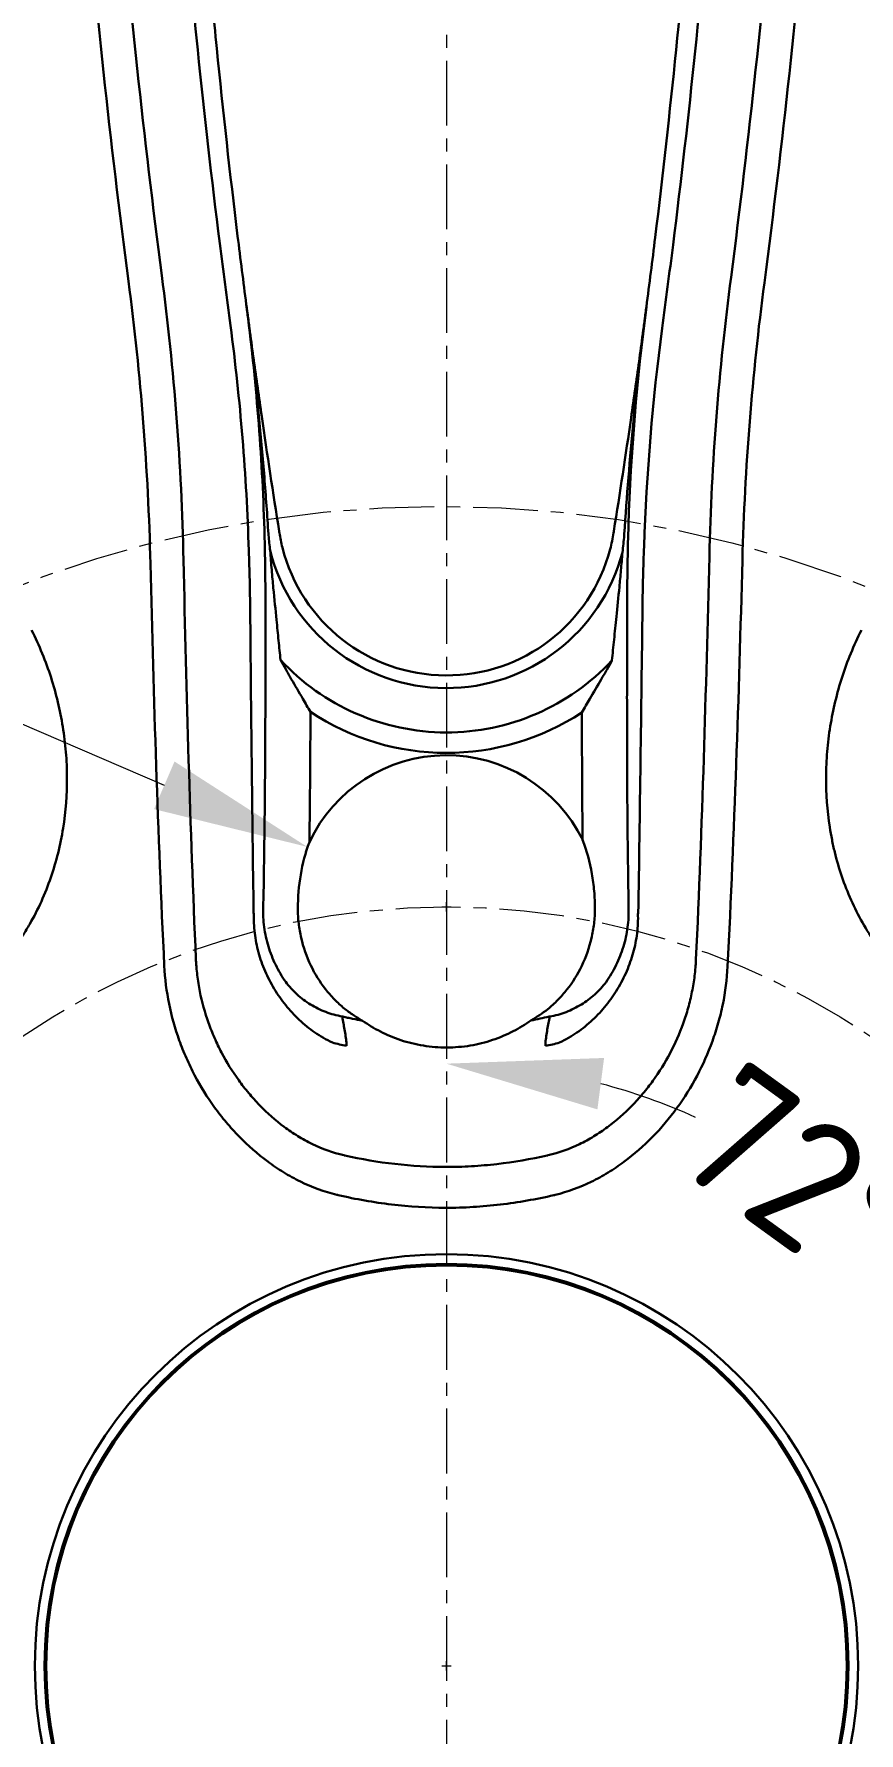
# Model space of a CAD drawing. Header units: inches. Extents: x 975 to 1816, y 133 to 420.
# Drawn here: x 1107.44 to 1123.35, y 275.13 to 307.9 of the extents above; entities that cross this region are included whole.
import ezdxf

# ---------------------------------------------------------------- set-up
doc = ezdxf.new("R2010")
doc.units = ezdxf.units.IN
doc.header["$MEASUREMENT"] = 0
doc.linetypes.add('CENTER', pattern=[2, 1.25, -0.25, 0.25, -0.25])
doc.layers.get('0').update_dxf_attribs({"lineweight": 30})
doc.layers.add('Center', color=1, linetype='CENTER', lineweight=18)
doc.styles.add('TCVN', font='tcvn+7284-2003r.ttf', dxfattribs={"height": 2.5})
doc.dimstyles.new('TCVN', dxfattribs={"dimtxt": 2.5, "dimasz": 3, "dimexe": 0.1, "dimexo": 0.0625, "dimgap": 0.09, "dimtad": 0, "dimtoh": 1, "dimdec": 0, "dimzin": 0, "dimdsep": 46, "dimtxsty": 'TCVN', "dimcen": 0.09, "dimclrd": 2, "dimclre": 2, "dimclrt": 1, "dimadec": 0, "dimazin": 0, "dimtfac": 1, "dimtdec": 0, "dimtofl": 0, "dimtmove": 0, "dimatfit": 3, "dimfxl": 1, "dimtolj": 1, "dimtzin": 0, "dimlwd": 18, "dimlwe": 18, "dimarcsym": 0})

# ---------------------------------------------------------------- blocks, each defined once
blk = doc.blocks.new('*D7')
at = {"layer": 'Center', "color": 2, "linetype": 'Continuous', "lineweight": 18, "transparency": 16777216}
for p, q in [((1171.919, 353.394), (1151.998, 326.267)), ((1174.919, 353.394), (1171.919, 353.394))]:
    blk.add_line(p, q, dxfattribs=at)
at = {"layer": 'Center', "color": 2, "lineweight": 18, "transparency": 16777216}
for p, q in [((1115.306, 276.426), (1115.486, 276.426)), ((1115.396, 276.336), (1115.396, 276.516))]:
    blk.add_line(p, q, dxfattribs=at)
at = {"layer": 'Center', "color": 2, "transparency": 16777216}
blk.add_solid([(1151.595, 326.563), (1152.401, 325.971), (1150.222, 323.849)], dxfattribs=at)
at = {"layer": 'Defpoints', "color": 0, "transparency": 16777216}
for p in [(1150.222, 323.849), (1080.569, 229.002)]:
    blk.add_point(p, dxfattribs=at)
at = {"layer": 'Center', "color": 1, "transparency": 16777216, "insert": (1178.009, 353.394), "char_height": 2.5, "attachment_point": 5, "style": 'TCVN'}
blk.add_mtext('\\A1;∅118', dxfattribs=at)
blk = doc.blocks.new('*D8')
at = {"layer": 'Center', "color": 2, "linetype": 'Continuous', "lineweight": 18, "transparency": 16777216}
for p, q in [((1174.822, 341.958), (1127.243, 289.491)), ((1177.822, 341.958), (1174.822, 341.958))]:
    blk.add_line(p, q, dxfattribs=at)
at = {"layer": 'Center', "color": 2, "lineweight": 18, "transparency": 16777216}
for p, q in [((1115.306, 276.426), (1115.486, 276.426)), ((1115.396, 276.336), (1115.396, 276.516))]:
    blk.add_line(p, q, dxfattribs=at)
at = {"layer": 'Center', "color": 2, "transparency": 16777216}
blk.add_solid([(1126.873, 289.826), (1127.614, 289.155), (1125.228, 287.268)], dxfattribs=at)
at = {"layer": 'Defpoints', "color": 0, "transparency": 16777216}
for p in [(1125.228, 287.268), (1105.563, 265.583)]:
    blk.add_point(p, dxfattribs=at)
at = {"layer": 'Center', "color": 1, "transparency": 16777216, "insert": (1180.537, 341.958), "char_height": 2.5, "attachment_point": 5, "style": 'TCVN'}
blk.add_mtext('\\A1;∅29', dxfattribs=at)
blk = doc.blocks.new('*D9')
at = {"layer": 'Center', "color": 2, "linetype": 'Continuous', "lineweight": 18, "transparency": 16777216}
for p, q in [((1102.509, 295.324), (1105.509, 295.324)), ((1105.509, 295.324), (1109.954, 293.408))]:
    blk.add_line(p, q, dxfattribs=at)
at = {"layer": 'Center', "color": 2, "lineweight": 18, "transparency": 16777216}
for p, q in [((1115.306, 291.062), (1115.486, 291.062)), ((1115.396, 290.972), (1115.396, 291.152))]:
    blk.add_line(p, q, dxfattribs=at)
at = {"layer": 'Center', "color": 2, "linetype": 'Continuous', "lineweight": 18, "transparency": 16777216}
blk.add_arc((1115.396, 291.062), 2.926, 155.9108, 158.6424, dxfattribs=at)
at = {"layer": 'Center', "color": 2, "transparency": 16777216}
blk.add_solid([(1110.151, 293.867), (1109.756, 292.949), (1112.709, 292.221)], dxfattribs=at)
at = {"layer": 'Defpoints', "color": 0, "transparency": 16777216}
for p in [(1112.709, 292.221), (1118.083, 289.904)]:
    blk.add_point(p, dxfattribs=at)
at = {"layer": 'Center', "color": 1, "transparency": 16777216, "insert": (1100.669, 295.324), "char_height": 2.5, "attachment_point": 5, "style": 'TCVN'}
blk.add_mtext('\\A1;∅6', dxfattribs=at)
blk = doc.blocks.new('*D12')
at = {"layer": 'Center', "color": 2, "linetype": 'Continuous', "lineweight": 18, "transparency": 16777216}
blk.add_line((1129.982, 321.319), (1134.289, 334.585), dxfattribs=at)
for start, end in [(82.96732, 87.18581), (74.82735, 79.04584)]:
    blk.add_arc((1115.396, 276.391), 61.085, start, end, dxfattribs=at)
at = {"layer": 'Center', "color": 2, "transparency": 16777216}
for points in [[(1118.382, 336.902), (1118.407, 337.902), (1115.396, 337.475)], [(1131.526, 335.825), (1131.241, 334.867), (1134.259, 334.49)]]:
    blk.add_solid(points, dxfattribs=at)
at = {"layer": 'Defpoints', "color": 0, "transparency": 16777216}
for p in [(1115.396, 349.385), (1128.087, 336.143), (1129.963, 321.259), (1126.715, 311.256), (1115.396, 203.466)]:
    blk.add_point(p, dxfattribs=at)
at = {"layer": 'Center', "color": 1, "transparency": 16777216, "insert": (1124.945, 336.724), "char_height": 2.5, "attachment_point": 5, "rotation": 351.0066, "style": 'TCVN'}
blk.add_mtext('\\A1;18°', dxfattribs=at)
blk = doc.blocks.new('*D16')
at = {"layer": 'Center', "color": 2, "linetype": 'Continuous', "lineweight": 18, "transparency": 16777216}
blk.add_line((1126.68, 280.084), (1126.375, 279.984), dxfattribs=at)
for start, end in [(65.6581, 75.2097), (32.9401, 42.4918)]:
    blk.add_arc((1115.396, 276.385), 11.654, start, end, dxfattribs=at)
at = {"layer": 'Center', "color": 2, "transparency": 16777216}
for points in [[(1118.306, 287.157), (1118.435, 288.149), (1115.396, 288.039)], [(1125.627, 282.938), (1124.725, 282.507), (1126.47, 280.016)]]:
    blk.add_solid(points, dxfattribs=at)
at = {"layer": 'Defpoints', "color": 0, "transparency": 16777216}
for p in [(1115.396, 349.385), (1124.043, 284.198), (1132.14, 281.874), (1126.739, 280.104), (1115.396, 203.466)]:
    blk.add_point(p, dxfattribs=at)
at = {"layer": 'Center', "color": 1, "transparency": 16777216, "insert": (1122.233, 285.823), "char_height": 2.5, "attachment_point": 5, "rotation": 324.0749, "style": 'TCVN'}
blk.add_mtext('\\A1;72°', dxfattribs=at)

msp = doc.modelspace()

# ---------------------------------------------------------------- linework, layer by layer
for p, q in [((1112.529, 291.03), (1112.529, 291.03)), ((1118.257, 291.027), (1118.257, 291.027)), ((1113.394, 288.947), (1113.385, 288.949)), ((1117.384, 288.948), (1117.375, 288.946))]:
    msp.add_line(p, q)
for radius in [58.838, 58.403, 57.085, 7.939, 7.751, 7.72]:
    msp.add_circle((1115.396, 276.426), radius)
for centre, radius, start, end in [((1115.396, 298.79), 3.507, 194.1176, 345.3116), ((1115.396, 298.79), 3.263, 194.1176, 345.3116), ((1115.396, 298.79), 4.362, 222.7825, 317.0005), ((1115.396, 298.79), 4.757, 236.518, 303.2949), ((1115.396, 291.062), 2.926, 26.1882, 154.687), ((1113.798, 290.377), 2.021, 252.7009, 260.5781), ((1116.972, 290.377), 2.022, 279.4207, 287.3205)]:
    msp.add_arc(centre, radius, start, end)
for points, knots in [([(1109.263, 303.132), (1108.91, 305.817), (1108.621, 308.506), (1108.338, 311.873), (1108.285, 312.547), (1108.188, 313.895), (1108.143, 314.568), (1108.021, 316.584), (1107.955, 317.925), (1107.905, 319.262)], [0, 0, 0, 0, 0.5, 0.5, 0.625, 0.625, 0.75, 0.75, 1, 1, 1, 1]), ([(1108.573, 319.213), (1108.621, 317.889), (1108.686, 316.561), (1108.805, 314.565), (1108.849, 313.898), (1108.945, 312.563), (1108.996, 311.896), (1109.274, 308.563), (1109.558, 305.9), (1109.905, 303.241)], [0, 0, 0, 0, 0.25, 0.25, 0.375, 0.375, 0.5, 0.5, 1, 1, 1, 1]), ([(1120.883, 303.212), (1121.23, 305.875), (1121.515, 308.543), (1121.85, 312.551), (1121.946, 313.889), (1122.106, 316.557), (1122.17, 317.886), (1122.218, 319.213)], [0, 0, 0, 0, 0.5, 0.5, 0.75, 0.75, 1, 1, 1, 1]), ([(1122.886, 319.262), (1122.836, 317.923), (1122.77, 316.579), (1122.607, 313.886), (1122.509, 312.534), (1122.168, 308.486), (1121.878, 305.792), (1121.525, 303.102)], [0, 0, 0, 0, 0.25, 0.25, 0.5, 0.5, 1, 1, 1, 1]), ([(1111.023, 303.861), (1110.867, 305.103), (1110.726, 306.347), (1110.535, 308.217), (1110.475, 308.841), (1110.362, 310.088), (1110.309, 310.711), (1110.161, 312.579), (1110.076, 313.822), (1109.971, 315.683), (1109.923, 316.613), (1109.884, 317.541), (1109.859, 318.16), (1109.848, 318.47), (1109.837, 318.779)], [0, 0, 0, 0, 0.25, 0.25, 0.375, 0.375, 0.5, 0.5, 0.75, 0.75, 0.875, 0.9375, 0.9375, 1, 1, 1, 1]), ([(1120.954, 318.779), (1120.943, 318.469), (1120.932, 318.159), (1120.907, 317.538), (1120.868, 316.607), (1120.82, 315.674), (1120.749, 314.428), (1120.71, 313.803), (1120.625, 312.555), (1120.579, 311.931), (1120.332, 308.812), (1120.077, 306.319), (1119.765, 303.83)], [0, 0, 0, 0, 0.0625, 0.0625, 0.125, 0.25, 0.25, 0.375, 0.375, 0.5, 0.5, 1, 1, 1, 1]), ([(1110.256, 318.447), (1110.332, 316.056), (1110.462, 313.654), (1110.693, 310.64), (1110.743, 310.036), (1110.849, 308.828), (1110.906, 308.223), (1111.086, 306.412), (1111.22, 305.206), (1111.368, 304.002)], [0, 0, 0, 0, 0.5, 0.5, 0.625, 0.625, 0.75, 0.75, 1, 1, 1, 1]), ([(1119.42, 303.972), (1119.716, 306.385), (1119.957, 308.8), (1120.189, 311.82), (1120.232, 312.425), (1120.311, 313.633), (1120.348, 314.238), (1120.446, 316.047), (1120.497, 317.249), (1120.535, 318.447)], [0, 0, 0, 0, 0.5, 0.5, 0.625, 0.625, 0.75, 0.75, 1, 1, 1, 1]), ([(1111.962, 298.252), (1111.939, 298.617), (1111.912, 298.984), (1111.854, 299.721), (1111.821, 300.092), (1111.75, 300.833), (1111.712, 301.204), (1111.649, 301.76), (1111.627, 301.945), (1111.582, 302.315), (1111.559, 302.5), (1111.535, 302.684)], [0, 0, 0, 0, 0.25, 0.25, 0.5, 0.5, 0.75, 0.75, 0.875, 0.875, 1, 1, 1, 1]), ([(1112.169, 298.308), (1112.05, 299.055), (1111.938, 299.793), (1111.78, 300.887), (1111.729, 301.25), (1111.654, 301.79), (1111.617, 302.06), (1111.576, 302.373), (1111.558, 302.506), (1111.546, 302.596), (1111.54, 302.64), (1111.535, 302.684)], [0, 0, 0, 0, 0.5, 0.5, 0.75, 0.75, 0.875, 0.9375, 0.96875, 0.96875, 1, 1, 1, 1]), ([(1118.623, 298.312), (1118.74, 299.047), (1118.851, 299.776), (1119.008, 300.86), (1119.059, 301.22), (1119.133, 301.756), (1119.169, 302.023), (1119.204, 302.288), (1119.228, 302.464), (1119.239, 302.552), (1119.251, 302.639)], [0, 0, 0, 0, 0.5, 0.5, 0.75, 0.75, 0.875, 0.9375, 0.9375, 1, 1, 1, 1]), ([(1118.825, 298.253), (1118.872, 298.978), (1118.931, 299.707), (1119.036, 300.805), (1119.075, 301.173), (1119.137, 301.724), (1119.17, 301.999), (1119.204, 302.273), (1119.227, 302.456), (1119.239, 302.548), (1119.251, 302.639)], [0, 0, 0, 0, 0.5, 0.5, 0.75, 0.75, 0.875, 0.9375, 0.9375, 1, 1, 1, 1]), ([(1111.995, 297.935), (1112.004, 297.807), (1112.014, 297.684), (1112.03, 297.504), (1112.035, 297.445), (1112.046, 297.329), (1112.051, 297.273), (1112.077, 296.996), (1112.098, 296.793), (1112.117, 296.6)], [0, 0, 0, 0, 0.25, 0.25, 0.375, 0.375, 0.5, 0.5, 1, 1, 1, 1]), ([(1118.673, 296.662), (1118.691, 296.842), (1118.71, 297.032), (1118.74, 297.339), (1118.75, 297.445), (1118.764, 297.612), (1118.769, 297.668), (1118.779, 297.784), (1118.784, 297.842), (1118.788, 297.901)], [0, 0, 0, 0, 0.5, 0.5, 0.75, 0.75, 0.875, 0.875, 1, 1, 1, 1]), ([(1109.954, 289.926), (1109.891, 291.206), (1109.84, 292.492), (1109.754, 295.078), (1109.718, 296.376), (1109.687, 297.679)], [0, 0, 0, 0, 0.5, 0.5, 1, 1, 1, 1]), ([(1110.324, 297.752), (1110.352, 296.459), (1110.384, 295.172), (1110.462, 292.607), (1110.507, 291.33), (1110.563, 290.061)], [0, 0, 0, 0, 0.5, 0.5, 1, 1, 1, 1]), ([(1120.207, 290.051), (1120.267, 291.333), (1120.315, 292.623), (1120.398, 295.215), (1120.433, 296.516), (1120.465, 297.823)], [0, 0, 0, 0, 0.5, 0.5, 1, 1, 1, 1]), ([(1121.102, 297.749), (1121.068, 296.432), (1121.029, 295.12), (1120.936, 292.507), (1120.883, 291.208), (1120.816, 289.914)], [0, 0, 0, 0, 0.5, 0.5, 1, 1, 1, 1]), ([(1111.676, 290.938), (1111.662, 291.904), (1111.65, 292.876), (1111.628, 294.827), (1111.618, 295.807), (1111.61, 296.791)], [0, 0, 0, 0, 0.5, 0.5, 1, 1, 1, 1]), ([(1112.117, 296.6), (1112.131, 296.461), (1112.144, 296.328), (1112.17, 296.072), (1112.182, 295.948), (1112.194, 295.827)], [0, 0, 0, 0, 0.5, 0.5, 1, 1, 1, 1]), ([(1118.586, 295.815), (1118.599, 295.946), (1118.613, 296.081), (1118.642, 296.362), (1118.657, 296.508), (1118.673, 296.662)], [0, 0, 0, 0, 0.5, 0.5, 1, 1, 1, 1]), ([(1119.175, 296.841), (1119.163, 295.848), (1119.151, 294.859), (1119.124, 292.888), (1119.11, 291.908), (1119.093, 290.932)], [0, 0, 0, 0, 0.5, 0.5, 1, 1, 1, 1]), ([(1107.395, 296.401), (1107.469, 296.253), (1107.537, 296.103), (1107.662, 295.798), (1107.719, 295.642), (1107.869, 295.174), (1107.945, 294.857), (1108.022, 294.375), (1108.042, 294.213), (1108.069, 293.886), (1108.076, 293.722), (1108.078, 293.23), (1108.053, 292.904), (1107.976, 292.421), (1107.944, 292.26), (1107.864, 291.94), (1107.818, 291.782), (1107.657, 291.317), (1107.523, 291.017), (1107.317, 290.659), (1107.274, 290.588), (1107.184, 290.448), (1107.137, 290.38), (1106.993, 290.178), (1106.89, 290.05), (1106.671, 289.804), (1106.554, 289.687), (1106.308, 289.464), (1106.177, 289.359), (1105.774, 289.069), (1105.488, 288.908), (1105.035, 288.713), (1104.88, 288.656), (1104.562, 288.557), (1104.403, 288.516), (1103.922, 288.418), (1103.599, 288.385), (1103.111, 288.379), (1102.948, 288.384), (1102.702, 288.402), (1102.62, 288.41), (1102.457, 288.429), (1102.376, 288.44), (1101.974, 288.505), (1101.659, 288.583), (1101.197, 288.736), (1101.045, 288.793), (1100.744, 288.919), (1100.595, 288.989), (1100.158, 289.213), (1099.881, 289.383), (1099.355, 289.764), (1099.106, 289.975), (1098.871, 290.207)], [0, 0, 0, 0, 0.03125, 0.03125, 0.0625, 0.0625, 0.125, 0.125, 0.15625, 0.15625, 0.1875, 0.1875, 0.25, 0.25, 0.28125, 0.28125, 0.3125, 0.3125, 0.375, 0.375, 0.390625, 0.390625, 0.40625, 0.40625, 0.4375, 0.4375, 0.46875, 0.46875, 0.5, 0.5, 0.5625, 0.5625, 0.59375, 0.59375, 0.625, 0.625, 0.6875, 0.6875, 0.71875, 0.71875, 0.734375, 0.734375, 0.75, 0.75, 0.8125, 0.8125, 0.84375, 0.84375, 0.875, 0.875, 0.9375, 0.9375, 1, 1, 1, 1]), ([(1131.921, 290.207), (1131.803, 290.091), (1131.682, 289.98), (1131.43, 289.767), (1131.3, 289.665), (1130.901, 289.377), (1130.622, 289.207), (1130.188, 288.985), (1130.04, 288.916), (1129.738, 288.79), (1129.583, 288.732), (1129.116, 288.578), (1128.799, 288.501), (1128.315, 288.425), (1128.152, 288.406), (1127.824, 288.383), (1127.659, 288.378), (1127.167, 288.387), (1126.841, 288.422), (1126.436, 288.507), (1126.355, 288.527), (1126.194, 288.569), (1126.115, 288.592), (1125.879, 288.667), (1125.725, 288.725), (1125.423, 288.858), (1125.276, 288.932), (1124.988, 289.098), (1124.847, 289.19), (1124.447, 289.484), (1124.206, 289.706), (1123.88, 290.076), (1123.778, 290.206), (1123.586, 290.478), (1123.498, 290.617), (1123.256, 291.044), (1123.125, 291.341), (1122.968, 291.803), (1122.922, 291.96), (1122.863, 292.199), (1122.846, 292.279), (1122.814, 292.44), (1122.799, 292.521), (1122.736, 292.924), (1122.713, 293.247), (1122.716, 293.733), (1122.723, 293.895), (1122.75, 294.221), (1122.77, 294.384), (1122.849, 294.869), (1122.925, 295.185), (1123.125, 295.803), (1123.248, 296.105), (1123.396, 296.4)], [0, 0, 0, 0, 0.03125, 0.03125, 0.0625, 0.0625, 0.125, 0.125, 0.15625, 0.15625, 0.1875, 0.1875, 0.25, 0.25, 0.28125, 0.28125, 0.3125, 0.3125, 0.375, 0.375, 0.390625, 0.390625, 0.40625, 0.40625, 0.4375, 0.4375, 0.46875, 0.46875, 0.5, 0.5, 0.5625, 0.5625, 0.59375, 0.59375, 0.625, 0.625, 0.6875, 0.6875, 0.71875, 0.71875, 0.734375, 0.734375, 0.75, 0.75, 0.8125, 0.8125, 0.84375, 0.84375, 0.875, 0.875, 0.9375, 0.9375, 1, 1, 1, 1]), ([(1112.194, 295.827), (1112.226, 295.769), (1112.26, 295.707), (1112.33, 295.584), (1112.366, 295.521), (1112.475, 295.332), (1112.55, 295.205), (1112.626, 295.076)], [0, 0, 0, 0, 0.25, 0.25, 0.5, 0.5, 1, 1, 1, 1]), ([(1118.157, 295.073), (1118.232, 295.201), (1118.307, 295.326), (1118.416, 295.513), (1118.451, 295.575), (1118.521, 295.697), (1118.554, 295.757), (1118.586, 295.815)], [0, 0, 0, 0, 0.5, 0.5, 0.75, 0.75, 1, 1, 1, 1]), ([(1118.021, 292.354), (1118.102, 292.142), (1118.161, 291.924), (1118.219, 291.592), (1118.234, 291.479), (1118.253, 291.254), (1118.258, 291.14), (1118.257, 291.027)], [0, 0, 0, 0, 0.5, 0.5, 0.75, 0.75, 1, 1, 1, 1]), ([(1112.529, 291.03), (1112.528, 291.249), (1112.547, 291.469), (1112.62, 291.897), (1112.675, 292.108), (1112.751, 292.314)], [0, 0, 0, 0, 0.5, 0.5, 1, 1, 1, 1]), ([(1112.295, 289.615), (1112.221, 289.72), (1112.157, 289.83), (1112.046, 290.058), (1111.999, 290.176), (1111.943, 290.36), (1111.927, 290.422), (1111.9, 290.547), (1111.889, 290.61), (1111.863, 290.799), (1111.857, 290.926), (1111.862, 291.055)], [0, 0, 0, 0, 0.25, 0.25, 0.5, 0.5, 0.625, 0.625, 0.75, 0.75, 1, 1, 1, 1]), ([(1112.779, 289.933), (1112.697, 290.105), (1112.635, 290.283), (1112.572, 290.557), (1112.556, 290.65), (1112.534, 290.839), (1112.529, 290.935), (1112.529, 291.03)], [0, 0, 0, 0, 0.5, 0.5, 0.75, 0.75, 1, 1, 1, 1]), ([(1118.257, 291.027), (1118.258, 290.931), (1118.252, 290.835), (1118.23, 290.645), (1118.213, 290.551), (1118.149, 290.275), (1118.086, 290.097), (1118.003, 289.924)], [0, 0, 0, 0, 0.25, 0.25, 0.5, 0.5, 1, 1, 1, 1]), ([(1118.907, 291.05), (1118.912, 290.921), (1118.906, 290.795), (1118.88, 290.606), (1118.869, 290.544), (1118.842, 290.419), (1118.826, 290.357), (1118.769, 290.174), (1118.723, 290.056), (1118.612, 289.829), (1118.548, 289.72), (1118.475, 289.614)], [0, 0, 0, 0, 0.25, 0.25, 0.375, 0.375, 0.5, 0.5, 0.75, 0.75, 1, 1, 1, 1]), ([(1113.197, 288.448), (1113.137, 288.475), (1113.079, 288.505), (1112.966, 288.569), (1112.911, 288.604), (1112.805, 288.677), (1112.753, 288.716), (1112.652, 288.798), (1112.603, 288.841), (1112.462, 288.974), (1112.375, 289.069), (1112.214, 289.268), (1112.14, 289.373), (1112.007, 289.593), (1111.948, 289.707), (1111.846, 289.943), (1111.804, 290.063), (1111.737, 290.308), (1111.713, 290.432), (1111.683, 290.686), (1111.677, 290.814), (1111.683, 290.942)], [0, 0, 0, 0, 0.0625, 0.0625, 0.125, 0.125, 0.1875, 0.1875, 0.25, 0.25, 0.375, 0.375, 0.5, 0.5, 0.625, 0.625, 0.75, 0.75, 0.875, 0.875, 1, 1, 1, 1]), ([(1119.087, 290.936), (1119.092, 290.809), (1119.086, 290.681), (1119.056, 290.428), (1119.031, 290.304), (1118.964, 290.06), (1118.922, 289.939), (1118.82, 289.705), (1118.762, 289.591), (1118.628, 289.371), (1118.555, 289.266), (1118.395, 289.067), (1118.308, 288.973), (1118.166, 288.84), (1118.117, 288.797), (1118.017, 288.716), (1117.965, 288.677), (1117.859, 288.603), (1117.805, 288.569), (1117.692, 288.504), (1117.634, 288.474), (1117.574, 288.447)], [0, 0, 0, 0, 0.125, 0.125, 0.25, 0.25, 0.375, 0.375, 0.5, 0.5, 0.625, 0.625, 0.75, 0.75, 0.8125, 0.8125, 0.875, 0.875, 0.9375, 0.9375, 1, 1, 1, 1]), ([(1110.563, 290.061), (1110.564, 290.035), (1110.565, 290.008), (1110.569, 289.955), (1110.571, 289.929), (1110.577, 289.849), (1110.583, 289.797), (1110.602, 289.64), (1110.618, 289.536), (1110.68, 289.228), (1110.736, 289.026), (1110.841, 288.73), (1110.88, 288.632), (1110.965, 288.438), (1111.01, 288.344), (1111.156, 288.066), (1111.266, 287.888), (1111.449, 287.634), (1111.514, 287.552), (1111.648, 287.391), (1111.719, 287.312), (1111.94, 287.085), (1112.097, 286.946), (1112.35, 286.758), (1112.437, 286.699), (1112.618, 286.588), (1112.713, 286.536), (1113.001, 286.395), (1113.203, 286.321), (1113.415, 286.272)], [0, 0, 0, 0, 0.015625, 0.015625, 0.03125, 0.03125, 0.0625, 0.0625, 0.125, 0.125, 0.25, 0.25, 0.3125, 0.3125, 0.375, 0.375, 0.5, 0.5, 0.5625, 0.5625, 0.625, 0.625, 0.75, 0.75, 0.8125, 0.8125, 0.875, 0.875, 1, 1, 1, 1]), ([(1117.356, 286.271), (1117.569, 286.32), (1117.769, 286.394), (1118.054, 286.532), (1118.147, 286.583), (1118.327, 286.693), (1118.416, 286.753), (1118.67, 286.942), (1118.827, 287.08), (1119.046, 287.304), (1119.116, 287.382), (1119.25, 287.542), (1119.315, 287.625), (1119.5, 287.88), (1119.61, 288.058), (1119.805, 288.426), (1119.889, 288.617), (1119.996, 288.914), (1120.028, 289.015), (1120.084, 289.218), (1120.109, 289.32), (1120.15, 289.526), (1120.167, 289.63), (1120.187, 289.787), (1120.195, 289.866), (1120.201, 289.945), (1120.205, 289.998), (1120.206, 290.025), (1120.207, 290.051)], [0, 0, 0, 0, 0.125, 0.125, 0.1875, 0.1875, 0.25, 0.25, 0.375, 0.375, 0.4375, 0.4375, 0.5, 0.5, 0.625, 0.625, 0.75, 0.75, 0.8125, 0.8125, 0.875, 0.875, 0.9375, 0.9375, 0.96875, 0.984375, 0.984375, 1, 1, 1, 1]), ([(1113.283, 285.509), (1113.036, 285.568), (1112.803, 285.655), (1112.468, 285.819), (1112.358, 285.88), (1112.147, 286.009), (1112.045, 286.079), (1111.751, 286.298), (1111.568, 286.459), (1111.311, 286.722), (1111.228, 286.814), (1111.07, 287.001), (1110.995, 287.097), (1110.781, 287.393), (1110.653, 287.6), (1110.482, 287.923), (1110.429, 288.033), (1110.329, 288.258), (1110.283, 288.373), (1110.159, 288.719), (1110.094, 288.954), (1109.997, 289.433), (1109.965, 289.677), (1109.954, 289.926)], [0, 0, 0, 0, 0.125, 0.125, 0.1875, 0.1875, 0.25, 0.25, 0.375, 0.375, 0.4375, 0.4375, 0.5, 0.5, 0.625, 0.625, 0.6875, 0.6875, 0.75, 0.75, 0.875, 0.875, 1, 1, 1, 1]), ([(1113.423, 289.104), (1113.358, 289.159), (1113.295, 289.217), (1113.174, 289.342), (1113.115, 289.409), (1112.951, 289.619), (1112.856, 289.77), (1112.779, 289.933)], [0, 0, 0, 0, 0.25, 0.25, 0.5, 0.5, 1, 1, 1, 1]), ([(1118.003, 289.924), (1117.925, 289.759), (1117.829, 289.608), (1117.663, 289.398), (1117.604, 289.331), (1117.48, 289.204), (1117.415, 289.145), (1117.35, 289.091)], [0, 0, 0, 0, 0.5, 0.5, 0.75, 0.75, 1, 1, 1, 1]), ([(1120.816, 289.914), (1120.804, 289.666), (1120.772, 289.422), (1120.699, 289.062), (1120.67, 288.943), (1120.603, 288.706), (1120.565, 288.589), (1120.44, 288.242), (1120.341, 288.02), (1120.113, 287.59), (1119.984, 287.384), (1119.696, 286.987), (1119.539, 286.8), (1119.199, 286.453), (1119.016, 286.292), (1118.719, 286.073), (1118.616, 286.003), (1118.406, 285.874), (1118.299, 285.815), (1117.967, 285.654), (1117.735, 285.567), (1117.489, 285.508)], [0, 0, 0, 0, 0.125, 0.125, 0.1875, 0.1875, 0.25, 0.25, 0.375, 0.375, 0.5, 0.5, 0.625, 0.625, 0.75, 0.75, 0.8125, 0.8125, 0.875, 0.875, 1, 1, 1, 1]), ([(1113.385, 288.949), (1113.275, 288.968), (1113.17, 288.997), (1113.017, 289.055), (1112.967, 289.077), (1112.868, 289.125), (1112.82, 289.152), (1112.681, 289.238), (1112.594, 289.303), (1112.434, 289.448), (1112.36, 289.529), (1112.295, 289.615)], [0, 0, 0, 0, 0.25, 0.25, 0.375, 0.375, 0.5, 0.5, 0.75, 0.75, 1, 1, 1, 1]), ([(1118.475, 289.614), (1118.41, 289.528), (1118.336, 289.448), (1118.175, 289.302), (1118.089, 289.237), (1117.903, 289.123), (1117.804, 289.074), (1117.6, 288.996), (1117.494, 288.967), (1117.384, 288.948)], [0, 0, 0, 0, 0.25, 0.25, 0.5, 0.5, 0.75, 0.75, 1, 1, 1, 1]), ([(1113.775, 288.868), (1113.715, 288.902), (1113.655, 288.939), (1113.567, 288.998), (1113.538, 289.019), (1113.48, 289.061), (1113.451, 289.082), (1113.423, 289.104)], [0, 0, 0, 0, 0.5, 0.5, 0.75, 0.75, 1, 1, 1, 1]), ([(1117.35, 289.091), (1117.296, 289.05), (1117.242, 289.012), (1117.133, 288.939), (1117.078, 288.904), (1117.023, 288.872)], [0, 0, 0, 0, 0.5, 0.5, 1, 1, 1, 1]), ([(1113.775, 288.868), (1113.711, 288.879), (1113.616, 288.898), (1113.521, 288.919), (1113.458, 288.933), (1113.426, 288.94), (1113.394, 288.947)], [0, 0, 0, 0, 0.5, 0.75, 0.75, 1, 1, 1, 1]), ([(1113.395, 288.886), (1113.399, 288.865), (1113.403, 288.844), (1113.411, 288.802), (1113.415, 288.781), (1113.426, 288.718), (1113.433, 288.676), (1113.447, 288.592), (1113.453, 288.55), (1113.464, 288.466), (1113.468, 288.424), (1113.467, 288.383)], [0, 0, 0, 0, 0.125, 0.125, 0.25, 0.25, 0.5, 0.5, 0.75, 0.75, 1, 1, 1, 1]), ([(1117.023, 288.872), (1116.916, 288.796), (1116.801, 288.726), (1116.617, 288.631), (1116.553, 288.601), (1116.422, 288.545), (1116.354, 288.519), (1116.146, 288.45), (1116.003, 288.413), (1115.781, 288.376), (1115.706, 288.367), (1115.553, 288.354), (1115.477, 288.351), (1115.249, 288.35), (1115.099, 288.362), (1114.874, 288.399), (1114.8, 288.414), (1114.656, 288.449), (1114.585, 288.47), (1114.447, 288.516), (1114.38, 288.541), (1114.248, 288.596), (1114.183, 288.627), (1113.997, 288.722), (1113.882, 288.792), (1113.775, 288.868)], [0, 0, 0, 0, 0.125, 0.125, 0.1875, 0.1875, 0.25, 0.25, 0.375, 0.375, 0.4375, 0.4375, 0.5, 0.5, 0.625, 0.625, 0.6875, 0.6875, 0.75, 0.75, 0.8125, 0.8125, 0.875, 0.875, 1, 1, 1, 1]), ([(1117.375, 288.946), (1117.317, 288.933), (1117.258, 288.92), (1117.14, 288.895), (1117.082, 288.883), (1117.023, 288.872)], [0, 0, 0, 0, 0.5, 0.5, 1, 1, 1, 1]), ([(1117.303, 288.383), (1117.302, 288.424), (1117.306, 288.466), (1117.316, 288.549), (1117.323, 288.592), (1117.343, 288.718), (1117.359, 288.802), (1117.374, 288.887)], [0, 0, 0, 0, 0.25, 0.25, 0.5, 0.5, 1, 1, 1, 1]), ([(1113.433, 286.268), (1113.753, 286.197), (1114.075, 286.142), (1114.725, 286.067), (1115.051, 286.047), (1115.546, 286.047), (1115.712, 286.051), (1116.041, 286.07), (1116.205, 286.085), (1116.695, 286.141), (1117.018, 286.196), (1117.339, 286.267)], [0, 0, 0, 0, 0.25, 0.25, 0.5, 0.5, 0.625, 0.625, 0.75, 0.75, 1, 1, 1, 1]), ([(1117.465, 285.502), (1117.124, 285.424), (1116.78, 285.363), (1116.259, 285.301), (1116.084, 285.285), (1115.733, 285.264), (1115.556, 285.259), (1115.029, 285.26), (1114.681, 285.281), (1113.99, 285.364), (1113.647, 285.425), (1113.307, 285.503)], [0, 0, 0, 0, 0.25, 0.25, 0.375, 0.375, 0.5, 0.5, 0.75, 0.75, 1, 1, 1, 1])]:
    msp.add_open_spline(points, degree=3, knots=knots)
for points in [[(1111.23, 302.276), (1111.161, 302.8), (1111.092, 303.329), (1111.023, 303.861)], [(1111.368, 304.002), (1111.422, 303.559), (1111.478, 303.12), (1111.535, 302.684)], [(1119.251, 302.639), (1119.309, 303.079), (1119.365, 303.524), (1119.42, 303.972)], [(1119.765, 303.83), (1119.695, 303.291), (1119.625, 302.757), (1119.555, 302.226)], [(1109.905, 303.241), (1110.144, 301.413), (1110.285, 299.584), (1110.324, 297.752)], [(1120.465, 297.823), (1120.507, 299.621), (1120.647, 301.417), (1120.883, 303.212)], [(1109.687, 297.679), (1109.643, 299.498), (1109.501, 301.316), (1109.263, 303.132)], [(1121.525, 303.102), (1121.291, 301.319), (1121.149, 299.535), (1121.102, 297.749)], [(1111.535, 302.684), (1111.724, 301.239), (1111.84, 299.791), (1111.883, 298.34)], [(1118.905, 298.426), (1118.952, 299.833), (1119.067, 301.238), (1119.251, 302.639)], [(1111.583, 297.935), (1111.538, 299.384), (1111.421, 300.831), (1111.23, 302.276)], [(1119.555, 302.226), (1119.37, 300.825), (1119.254, 299.421), (1119.205, 298.016)], [(1111.883, 298.34), (1111.896, 297.908), (1111.903, 297.474), (1111.903, 297.038)], [(1111.964, 298.233), (1111.963, 298.239), (1111.963, 298.245), (1111.962, 298.252)], [(1111.995, 297.935), (1111.982, 298.033), (1111.972, 298.132), (1111.964, 298.233)], [(1112.169, 298.308), (1112.171, 298.298), (1112.172, 298.288), (1112.174, 298.277)], [(1112.174, 298.277), (1112.189, 298.182), (1112.208, 298.088), (1112.232, 297.995)], [(1118.552, 297.963), (1118.579, 298.067), (1118.601, 298.172), (1118.618, 298.277)], [(1118.618, 298.277), (1118.619, 298.289), (1118.621, 298.3), (1118.623, 298.312)], [(1118.823, 298.232), (1118.814, 298.12), (1118.802, 298.01), (1118.788, 297.901)], [(1118.825, 298.253), (1118.824, 298.246), (1118.824, 298.239), (1118.823, 298.232)], [(1118.881, 297.089), (1118.882, 297.537), (1118.891, 297.983), (1118.905, 298.426)], [(1111.61, 296.791), (1111.606, 297.175), (1111.597, 297.556), (1111.583, 297.935)], [(1119.205, 298.016), (1119.19, 297.627), (1119.179, 297.236), (1119.175, 296.841)], [(1111.903, 297.038), (1111.903, 296.448), (1111.903, 295.86), (1111.903, 295.273)], [(1118.877, 295.273), (1118.878, 295.878), (1118.88, 296.483), (1118.881, 297.089)], [(1111.902, 294.825), (1111.902, 294.976), (1111.903, 295.125), (1111.903, 295.273)], [(1118.877, 295.273), (1118.876, 295.122), (1118.877, 294.969), (1118.877, 294.815)], [(1112.626, 295.076), (1112.675, 294.992), (1112.723, 294.908), (1112.772, 294.823)], [(1118.007, 294.814), (1118.057, 294.901), (1118.107, 294.988), (1118.157, 295.073)], [(1111.863, 291.055), (1111.887, 292.312), (1111.899, 293.569), (1111.902, 294.825)], [(1112.772, 294.823), (1112.769, 293.986), (1112.763, 293.15), (1112.751, 292.314)], [(1118.021, 292.354), (1118.011, 293.174), (1118.007, 293.994), (1118.007, 294.814)], [(1118.877, 294.815), (1118.877, 293.56), (1118.885, 292.305), (1118.907, 291.05)], [(1111.862, 291.055), (1111.862, 291.055), (1111.862, 291.055), (1111.863, 291.055)], [(1118.907, 291.05), (1118.907, 291.05), (1118.907, 291.05), (1118.907, 291.05)], [(1111.683, 290.942), (1111.68, 290.941), (1111.678, 290.94), (1111.676, 290.938)], [(1119.093, 290.932), (1119.091, 290.934), (1119.089, 290.935), (1119.087, 290.936)], [(1113.385, 288.949), (1113.388, 288.928), (1113.392, 288.907), (1113.395, 288.886)], [(1117.374, 288.887), (1117.378, 288.907), (1117.381, 288.928), (1117.384, 288.948)], [(1113.415, 286.272), (1113.421, 286.271), (1113.427, 286.269), (1113.433, 286.268)], [(1117.339, 286.267), (1117.345, 286.269), (1117.351, 286.27), (1117.356, 286.271)], [(1113.307, 285.503), (1113.299, 285.505), (1113.291, 285.507), (1113.283, 285.509)], [(1117.489, 285.508), (1117.481, 285.506), (1117.473, 285.504), (1117.465, 285.502)]]:
    msp.add_open_spline(points, degree=3)
at = {"layer": 'Center'}
msp.add_line((1115.396, 349.385), (1115.396, 203.466), dxfattribs=at)
for centre, radius in [((1115.306, 276.426), 22.365), ((1115.396, 276.426), 14.637)]:
    msp.add_circle(centre, radius, dxfattribs=at)

# ---------------------------------------------------------------- dimensions: what is measured, and where the dimension line sits
for p1, p2, picture, middle in [((1080.569, 229.002), (1150.222, 323.849), '*D7', (1178.009, 353.394)), ((1105.563, 265.583), (1125.228, 287.268), '*D8', (1180.537, 341.958)), ((1118.083, 289.904), (1112.709, 292.221), '*D9', (1100.669, 295.324))]:
    dim = msp.add_diameter_dim_2p(p1=p1, p2=p2, dimstyle='TCVN', dxfattribs=at)
    dim.commit()
    dim.dimension.update_dxf_attribs({"geometry": picture, "text_midpoint": middle, "dimtype": 163})
for base, line1, picture, middle in [((1128.087, 336.143), ((1126.715, 311.256), (1129.963, 321.259)), '*D12', (1124.945, 336.724)), ((1124.043, 284.198), ((1132.14, 281.874), (1126.739, 280.104)), '*D16', (1122.233, 285.823))]:
    dim = msp.add_angular_dim_2l(base=base, line1=line1, line2=((1115.396, 349.385), (1115.396, 203.466)), dimstyle='TCVN', dxfattribs=at)
    dim.commit()
    dim.dimension.update_dxf_attribs({"geometry": picture, "text_midpoint": middle})

doc.saveas('drawing.dxf')
